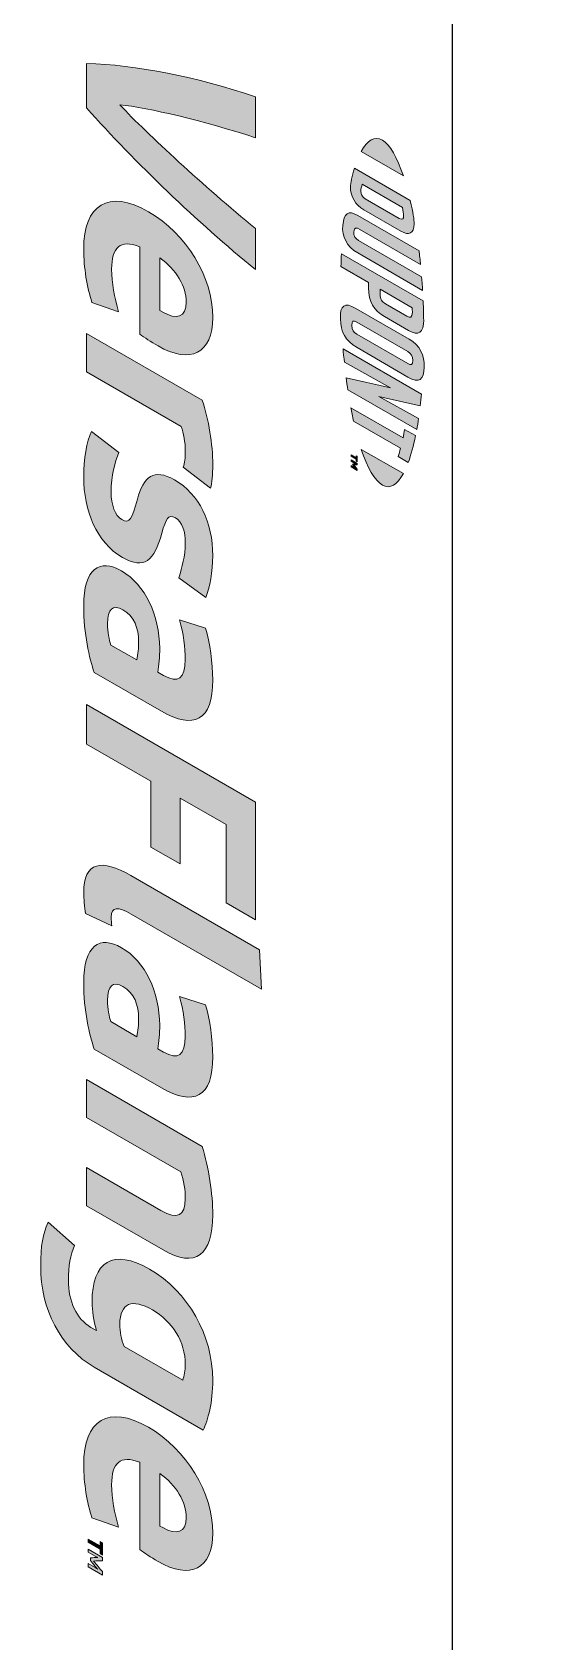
# Model space of a CAD drawing. Header units: inches. Extents: x -20.8 to 74.7, y -53.7 to 19.1.
# Drawn here: x -7.28 to -6.952, y -27.158 to -26.12 of the extents above; entities that cross this region are included whole.
import ezdxf

# ---------------------------------------------------------------- set-up
doc = ezdxf.new("R2010")
doc.units = ezdxf.units.IN
doc.header["$MEASUREMENT"] = 0
doc.layers.add('G-ANNO-TTLB', color=7, linetype='Continuous', lineweight=0)
doc.layers.add('TYVEK', color=7, linetype='Continuous', lineweight=0)

# ---------------------------------------------------------------- blocks, each defined once
blk = doc.blocks.new('Block_478')
at = {"layer": 'TYVEK', "true_color": 0x18467f, "transparency": 33554687}
h = blk.add_hatch(color=156, dxfattribs=at)
h.dxf.hatch_style = 2
edge = h.paths.add_edge_path()
edge.add_spline(control_points=[(-7.0539, -26.1899), (-7.0589, -26.187), (-7.0635, -26.1898), (-7.0675, -26.1972), (-7.0675, -26.1972), (-7.0404, -26.2128), (-7.0404, -26.2128), (-7.0444, -26.2009), (-7.049, -26.1927), (-7.0539, -26.1899)], knot_values=[0, 0, 0, 0, 1, 1, 1, 2, 2, 2, 3, 3, 3, 3], degree=3, periodic=0)
edge.add_line((-7.0539, -26.1899), (-7.0539, -26.1899))
h = blk.add_hatch(color=156, dxfattribs=at)
h.dxf.hatch_style = 2
edge = h.paths.add_edge_path()
edge.add_spline(control_points=[(-7.065, -26.2276), (-7.0671, -26.2264), (-7.0678, -26.2246), (-7.0678, -26.2228), (-7.0678, -26.2215), (-7.0673, -26.2197), (-7.0669, -26.2183), (-7.0669, -26.2183), (-7.041, -26.2332), (-7.041, -26.2332), (-7.0406, -26.2351), (-7.0402, -26.2374), (-7.0402, -26.2388), (-7.0402, -26.2405), (-7.0409, -26.2415), (-7.043, -26.2403), (-7.043, -26.2403), (-7.065, -26.2276), (-7.065, -26.2276)], knot_values=[0, 0, 0, 0, 1, 1, 1, 2, 2, 2, 3, 3, 3, 4, 4, 4, 5, 5, 5, 6, 6, 6, 6], degree=3, periodic=0)
edge = h.paths.add_edge_path()
edge.add_spline(control_points=[(-7.0334, -26.2438), (-7.0334, -26.2411), (-7.0341, -26.2368), (-7.036, -26.2287), (-7.036, -26.2287), (-7.0719, -26.2079), (-7.0719, -26.2079), (-7.0736, -26.2132), (-7.0745, -26.2174), (-7.0745, -26.2201), (-7.0745, -26.2263), (-7.0712, -26.2317), (-7.0659, -26.2347), (-7.0659, -26.2347), (-7.0421, -26.2485), (-7.0421, -26.2485), (-7.0367, -26.2516), (-7.0334, -26.25), (-7.0334, -26.2438)], knot_values=[0, 0, 0, 0, 1, 1, 1, 2, 2, 2, 3, 3, 3, 4, 4, 4, 5, 5, 5, 6, 6, 6, 6], degree=3, periodic=0)
edge.add_line((-7.0334, -26.2438), (-7.0334, -26.2438))
h = blk.add_hatch(color=156, dxfattribs=at)
h.dxf.hatch_style = 2
edge = h.paths.add_edge_path()
edge.add_spline(control_points=[(-7.0692, -26.2545), (-7.0713, -26.2533), (-7.0726, -26.2517), (-7.0723, -26.2489), (-7.072, -26.2461), (-7.0709, -26.246), (-7.0684, -26.2474), (-7.0684, -26.2474), (-7.0293, -26.27), (-7.0293, -26.27), (-7.0295, -26.2679), (-7.03, -26.2633), (-7.0303, -26.2613), (-7.0303, -26.2613), (-7.0698, -26.2385), (-7.0698, -26.2385), (-7.0761, -26.2348), (-7.0786, -26.2369), (-7.0794, -26.2448), (-7.0802, -26.2519), (-7.0768, -26.2585), (-7.0698, -26.2626), (-7.0698, -26.2626), (-7.028, -26.2867), (-7.028, -26.2867), (-7.0281, -26.2851), (-7.0285, -26.2796), (-7.0287, -26.2779), (-7.0287, -26.2779), (-7.0692, -26.2545), (-7.0692, -26.2545)], knot_values=[0, 0, 0, 0, 1, 1, 1, 2, 2, 2, 3, 3, 3, 4, 4, 4, 5, 5, 5, 6, 6, 6, 7, 7, 7, 8, 8, 8, 9, 9, 9, 10, 10, 10, 10], degree=3, periodic=0)
h = blk.add_hatch(color=156, dxfattribs=at)
h.dxf.hatch_style = 2
edge = h.paths.add_edge_path()
edge.add_spline(control_points=[(-7.052, -26.2953), (-7.0543, -26.294), (-7.0554, -26.2924), (-7.0554, -26.2889), (-7.0554, -26.2889), (-7.0554, -26.286), (-7.0554, -26.286), (-7.0554, -26.286), (-7.0347, -26.298), (-7.0347, -26.298), (-7.0346, -26.2993), (-7.0346, -26.3), (-7.0346, -26.3008), (-7.0346, -26.3046), (-7.0358, -26.3046), (-7.0381, -26.3033), (-7.0381, -26.3033), (-7.052, -26.2953), (-7.052, -26.2953)], knot_values=[0, 0, 0, 0, 1, 1, 1, 2, 2, 2, 3, 3, 3, 4, 4, 4, 5, 5, 5, 6, 6, 6, 6], degree=3, periodic=0)
edge = h.paths.add_edge_path()
edge.add_spline(control_points=[(-7.0273, -26.3056), (-7.0273, -26.3041), (-7.0274, -26.2986), (-7.0277, -26.2935), (-7.0277, -26.2935), (-7.0803, -26.2631), (-7.0803, -26.2631), (-7.0804, -26.2648), (-7.0806, -26.2691), (-7.0806, -26.2714), (-7.0806, -26.2714), (-7.0628, -26.2817), (-7.0628, -26.2817), (-7.0628, -26.2817), (-7.0628, -26.2851), (-7.0628, -26.2851), (-7.0627, -26.294), (-7.0593, -26.2997), (-7.0526, -26.3035), (-7.0526, -26.3035), (-7.0371, -26.3125), (-7.0371, -26.3125), (-7.0305, -26.3163), (-7.0273, -26.314), (-7.0273, -26.3056)], knot_values=[0, 0, 0, 0, 1, 1, 1, 2, 2, 2, 3, 3, 3, 4, 4, 4, 5, 5, 5, 6, 6, 6, 7, 7, 7, 8, 8, 8, 8], degree=3, periodic=0)
edge.add_line((-7.0273, -26.3056), (-7.0273, -26.3056))
h = blk.add_hatch(color=156, dxfattribs=at)
h.dxf.hatch_style = 2
edge = h.paths.add_edge_path()
edge.add_spline(control_points=[(-7.0704, -26.3149), (-7.0725, -26.3137), (-7.0736, -26.3123), (-7.0736, -26.3093), (-7.0737, -26.3061), (-7.0726, -26.306), (-7.0704, -26.3072), (-7.0704, -26.3072), (-7.0376, -26.3262), (-7.0376, -26.3262), (-7.0354, -26.3274), (-7.0342, -26.3289), (-7.0343, -26.332), (-7.0344, -26.3349), (-7.0355, -26.3351), (-7.0376, -26.3339), (-7.0376, -26.3339), (-7.0704, -26.3149), (-7.0704, -26.3149)], knot_values=[0, 0, 0, 0, 1, 1, 1, 2, 2, 2, 3, 3, 3, 4, 4, 4, 5, 5, 5, 6, 6, 6, 6], degree=3, periodic=0)
edge = h.paths.add_edge_path()
edge.add_spline(control_points=[(-7.027, -26.3362), (-7.0266, -26.3286), (-7.0297, -26.3221), (-7.0366, -26.3181), (-7.0366, -26.3181), (-7.071, -26.2983), (-7.071, -26.2983), (-7.0783, -26.294), (-7.0813, -26.2965), (-7.081, -26.305), (-7.0807, -26.3133), (-7.078, -26.3191), (-7.0702, -26.3236), (-7.0702, -26.3236), (-7.0374, -26.3426), (-7.0374, -26.3426), (-7.03, -26.3468), (-7.0273, -26.3445), (-7.027, -26.3362)], knot_values=[0, 0, 0, 0, 1, 1, 1, 2, 2, 2, 3, 3, 3, 4, 4, 4, 5, 5, 5, 6, 6, 6, 6], degree=3, periodic=0)
edge.add_line((-7.027, -26.3362), (-7.027, -26.3362))
h = blk.add_hatch(color=156, dxfattribs=at)
h.dxf.hatch_style = 2
edge = h.paths.add_edge_path()
edge.add_spline(control_points=[(-7.0563, -26.3552), (-7.0563, -26.3552), (-7.0295, -26.3612), (-7.0295, -26.3612), (-7.0292, -26.3588), (-7.0289, -26.3559), (-7.0287, -26.3536), (-7.0287, -26.3536), (-7.0792, -26.3245), (-7.0792, -26.3245), (-7.0791, -26.3262), (-7.0787, -26.3308), (-7.0784, -26.3331), (-7.0784, -26.3331), (-7.0487, -26.3496), (-7.0487, -26.3496), (-7.0487, -26.3496), (-7.0773, -26.3431), (-7.0773, -26.3431), (-7.077, -26.3453), (-7.0765, -26.3487), (-7.0762, -26.3509), (-7.0762, -26.3509), (-7.0318, -26.3765), (-7.0318, -26.3765), (-7.0314, -26.3746), (-7.0309, -26.3711), (-7.0306, -26.3694), (-7.0306, -26.3694), (-7.0563, -26.3552), (-7.0563, -26.3552)], knot_values=[0, 0, 0, 0, 1, 1, 1, 2, 2, 2, 3, 3, 3, 4, 4, 4, 5, 5, 5, 6, 6, 6, 7, 7, 7, 8, 8, 8, 9, 9, 9, 10, 10, 10, 10], degree=3, periodic=0)
h = blk.add_hatch(color=156, dxfattribs=at)
h.dxf.hatch_style = 2
edge = h.paths.add_edge_path()
edge.add_spline(control_points=[(-7.0396, -26.3763), (-7.0399, -26.3782), (-7.0402, -26.38), (-7.0406, -26.3818), (-7.0406, -26.3818), (-7.0742, -26.3624), (-7.0742, -26.3624), (-7.0738, -26.3645), (-7.0731, -26.3684), (-7.0725, -26.371), (-7.0725, -26.371), (-7.0422, -26.3885), (-7.0422, -26.3885), (-7.0427, -26.3904), (-7.0432, -26.3922), (-7.0437, -26.3938), (-7.0437, -26.3938), (-7.0372, -26.3976), (-7.0372, -26.3976), (-7.0354, -26.3926), (-7.0339, -26.387), (-7.0325, -26.3803), (-7.0325, -26.3803), (-7.0396, -26.3763), (-7.0396, -26.3763)], knot_values=[0, 0, 0, 0, 1, 1, 1, 2, 2, 2, 3, 3, 3, 4, 4, 4, 5, 5, 5, 6, 6, 6, 7, 7, 7, 8, 8, 8, 8], degree=3, periodic=0)
h = blk.add_hatch(color=156, dxfattribs=at)
h.dxf.hatch_style = 2
edge = h.paths.add_edge_path()
edge.add_spline(control_points=[(-7.0539, -26.4122), (-7.0589, -26.4093), (-7.0635, -26.4011), (-7.0675, -26.3892), (-7.0675, -26.3892), (-7.0404, -26.4048), (-7.0404, -26.4048), (-7.0444, -26.4122), (-7.049, -26.415), (-7.0539, -26.4122)], knot_values=[0, 0, 0, 0, 1, 1, 1, 2, 2, 2, 3, 3, 3, 3], degree=3, periodic=0)
edge.add_line((-7.0539, -26.4122), (-7.0539, -26.4122))
h = blk.add_hatch(color=156, dxfattribs=at)
h.dxf.hatch_style = 2
edge = h.paths.add_edge_path()
edge.add_spline(control_points=[(-7.0702, -26.3983), (-7.0702, -26.3983), (-7.0702, -26.3992), (-7.0702, -26.3992), (-7.0702, -26.3992), (-7.0721, -26.3995), (-7.0721, -26.3995), (-7.0721, -26.3995), (-7.0702, -26.4019), (-7.0702, -26.4019), (-7.0702, -26.4019), (-7.0702, -26.4028), (-7.0702, -26.4028), (-7.0702, -26.4028), (-7.0741, -26.4005), (-7.0741, -26.4005), (-7.0741, -26.4005), (-7.0741, -26.3997), (-7.0741, -26.3997), (-7.0741, -26.3997), (-7.0714, -26.4013), (-7.0714, -26.4013), (-7.0714, -26.4013), (-7.0732, -26.3988), (-7.0732, -26.3988), (-7.0732, -26.3988), (-7.0732, -26.3988), (-7.0732, -26.3988), (-7.0732, -26.3988), (-7.0714, -26.3985), (-7.0714, -26.3985), (-7.0714, -26.3985), (-7.0741, -26.3968), (-7.0741, -26.3968), (-7.0741, -26.3968), (-7.0741, -26.396), (-7.0741, -26.396), (-7.0741, -26.396), (-7.0702, -26.3983), (-7.0702, -26.3983)], knot_values=[0, 0, 0, 0, 1, 1, 1, 2, 2, 2, 3, 3, 3, 4, 4, 4, 5, 5, 5, 6, 6, 6, 7, 7, 7, 8, 8, 8, 9, 9, 9, 10, 10, 10, 11, 11, 11, 12, 12, 12, 13, 13, 13, 13], degree=3, periodic=0)
edge = h.paths.add_edge_path()
edge.add_spline(control_points=[(-7.0709, -26.3947), (-7.0709, -26.3947), (-7.0709, -26.3933), (-7.0709, -26.3933), (-7.0709, -26.3933), (-7.0702, -26.3937), (-7.0702, -26.3937), (-7.0702, -26.3937), (-7.0702, -26.3973), (-7.0702, -26.3973), (-7.0702, -26.3973), (-7.0709, -26.3969), (-7.0709, -26.3969), (-7.0709, -26.3969), (-7.0709, -26.3955), (-7.0709, -26.3955), (-7.0709, -26.3955), (-7.0741, -26.3937), (-7.0741, -26.3937), (-7.0741, -26.3937), (-7.0741, -26.3928), (-7.0741, -26.3928), (-7.0741, -26.3928), (-7.0709, -26.3947), (-7.0709, -26.3947)], knot_values=[0, 0, 0, 0, 1, 1, 1, 2, 2, 2, 3, 3, 3, 4, 4, 4, 5, 5, 5, 6, 6, 6, 7, 7, 7, 8, 8, 8, 8], degree=3, periodic=0)
at = {"layer": 'TYVEK'}
for points, knots in [([(-7.0539, -26.1899), (-7.0589, -26.187), (-7.0635, -26.1898), (-7.0675, -26.1972), (-7.0675, -26.1972), (-7.0404, -26.2128), (-7.0404, -26.2128), (-7.0444, -26.2009), (-7.049, -26.1927), (-7.0539, -26.1899)], [0, 0, 0, 0, 1, 1, 1, 2, 2, 2, 3, 3, 3, 3]), ([(-7.0334, -26.2438), (-7.0334, -26.2411), (-7.0341, -26.2368), (-7.036, -26.2287), (-7.036, -26.2287), (-7.0719, -26.2079), (-7.0719, -26.2079), (-7.0736, -26.2132), (-7.0745, -26.2174), (-7.0745, -26.2201), (-7.0745, -26.2263), (-7.0712, -26.2317), (-7.0659, -26.2347), (-7.0659, -26.2347), (-7.0421, -26.2485), (-7.0421, -26.2485), (-7.0367, -26.2516), (-7.0334, -26.25), (-7.0334, -26.2438)], [0, 0, 0, 0, 1, 1, 1, 2, 2, 2, 3, 3, 3, 4, 4, 4, 5, 5, 5, 6, 6, 6, 6]), ([(-7.065, -26.2276), (-7.0671, -26.2264), (-7.0678, -26.2246), (-7.0678, -26.2228), (-7.0678, -26.2215), (-7.0673, -26.2197), (-7.0669, -26.2183), (-7.0669, -26.2183), (-7.041, -26.2332), (-7.041, -26.2332), (-7.0406, -26.2351), (-7.0402, -26.2374), (-7.0402, -26.2388), (-7.0402, -26.2405), (-7.0409, -26.2415), (-7.043, -26.2403), (-7.043, -26.2403), (-7.065, -26.2276), (-7.065, -26.2276)], [0, 0, 0, 0, 1, 1, 1, 2, 2, 2, 3, 3, 3, 4, 4, 4, 5, 5, 5, 6, 6, 6, 6]), ([(-7.0692, -26.2545), (-7.0713, -26.2533), (-7.0726, -26.2517), (-7.0723, -26.2489), (-7.072, -26.2461), (-7.0709, -26.246), (-7.0684, -26.2474), (-7.0684, -26.2474), (-7.0293, -26.27), (-7.0293, -26.27), (-7.0295, -26.2679), (-7.03, -26.2633), (-7.0303, -26.2613), (-7.0303, -26.2613), (-7.0698, -26.2385), (-7.0698, -26.2385), (-7.0761, -26.2348), (-7.0786, -26.2369), (-7.0794, -26.2448), (-7.0802, -26.2519), (-7.0768, -26.2585), (-7.0698, -26.2626), (-7.0698, -26.2626), (-7.028, -26.2867), (-7.028, -26.2867), (-7.0281, -26.2851), (-7.0285, -26.2796), (-7.0287, -26.2779), (-7.0287, -26.2779), (-7.0692, -26.2545), (-7.0692, -26.2545)], [0, 0, 0, 0, 1, 1, 1, 2, 2, 2, 3, 3, 3, 4, 4, 4, 5, 5, 5, 6, 6, 6, 7, 7, 7, 8, 8, 8, 9, 9, 9, 10, 10, 10, 10]), ([(-7.0273, -26.3056), (-7.0273, -26.3041), (-7.0274, -26.2986), (-7.0277, -26.2935), (-7.0277, -26.2935), (-7.0803, -26.2631), (-7.0803, -26.2631), (-7.0804, -26.2648), (-7.0806, -26.2691), (-7.0806, -26.2714), (-7.0806, -26.2714), (-7.0628, -26.2817), (-7.0628, -26.2817), (-7.0628, -26.2817), (-7.0628, -26.2851), (-7.0628, -26.2851), (-7.0627, -26.294), (-7.0593, -26.2997), (-7.0526, -26.3035), (-7.0526, -26.3035), (-7.0371, -26.3125), (-7.0371, -26.3125), (-7.0305, -26.3163), (-7.0273, -26.314), (-7.0273, -26.3056)], [0, 0, 0, 0, 1, 1, 1, 2, 2, 2, 3, 3, 3, 4, 4, 4, 5, 5, 5, 6, 6, 6, 7, 7, 7, 8, 8, 8, 8]), ([(-7.052, -26.2953), (-7.0543, -26.294), (-7.0554, -26.2924), (-7.0554, -26.2889), (-7.0554, -26.2889), (-7.0554, -26.286), (-7.0554, -26.286), (-7.0554, -26.286), (-7.0347, -26.298), (-7.0347, -26.298), (-7.0346, -26.2993), (-7.0346, -26.3), (-7.0346, -26.3008), (-7.0346, -26.3046), (-7.0358, -26.3046), (-7.0381, -26.3033), (-7.0381, -26.3033), (-7.052, -26.2953), (-7.052, -26.2953)], [0, 0, 0, 0, 1, 1, 1, 2, 2, 2, 3, 3, 3, 4, 4, 4, 5, 5, 5, 6, 6, 6, 6]), ([(-7.027, -26.3362), (-7.0266, -26.3286), (-7.0297, -26.3221), (-7.0366, -26.3181), (-7.0366, -26.3181), (-7.071, -26.2983), (-7.071, -26.2983), (-7.0783, -26.294), (-7.0813, -26.2965), (-7.081, -26.305), (-7.0807, -26.3133), (-7.078, -26.3191), (-7.0702, -26.3236), (-7.0702, -26.3236), (-7.0374, -26.3426), (-7.0374, -26.3426), (-7.03, -26.3468), (-7.0273, -26.3445), (-7.027, -26.3362)], [0, 0, 0, 0, 1, 1, 1, 2, 2, 2, 3, 3, 3, 4, 4, 4, 5, 5, 5, 6, 6, 6, 6]), ([(-7.0704, -26.3149), (-7.0725, -26.3137), (-7.0736, -26.3123), (-7.0736, -26.3093), (-7.0737, -26.3061), (-7.0726, -26.306), (-7.0704, -26.3072), (-7.0704, -26.3072), (-7.0376, -26.3262), (-7.0376, -26.3262), (-7.0354, -26.3274), (-7.0342, -26.3289), (-7.0343, -26.332), (-7.0344, -26.3349), (-7.0355, -26.3351), (-7.0376, -26.3339), (-7.0376, -26.3339), (-7.0704, -26.3149), (-7.0704, -26.3149)], [0, 0, 0, 0, 1, 1, 1, 2, 2, 2, 3, 3, 3, 4, 4, 4, 5, 5, 5, 6, 6, 6, 6]), ([(-7.0563, -26.3552), (-7.0563, -26.3552), (-7.0295, -26.3612), (-7.0295, -26.3612), (-7.0292, -26.3588), (-7.0289, -26.3559), (-7.0287, -26.3536), (-7.0287, -26.3536), (-7.0792, -26.3245), (-7.0792, -26.3245), (-7.0791, -26.3262), (-7.0787, -26.3308), (-7.0784, -26.3331), (-7.0784, -26.3331), (-7.0487, -26.3496), (-7.0487, -26.3496), (-7.0487, -26.3496), (-7.0773, -26.3431), (-7.0773, -26.3431), (-7.077, -26.3453), (-7.0765, -26.3487), (-7.0762, -26.3509), (-7.0762, -26.3509), (-7.0318, -26.3765), (-7.0318, -26.3765), (-7.0314, -26.3746), (-7.0309, -26.3711), (-7.0306, -26.3694), (-7.0306, -26.3694), (-7.0563, -26.3552), (-7.0563, -26.3552)], [0, 0, 0, 0, 1, 1, 1, 2, 2, 2, 3, 3, 3, 4, 4, 4, 5, 5, 5, 6, 6, 6, 7, 7, 7, 8, 8, 8, 9, 9, 9, 10, 10, 10, 10]), ([(-7.0396, -26.3763), (-7.0399, -26.3782), (-7.0402, -26.38), (-7.0406, -26.3818), (-7.0406, -26.3818), (-7.0742, -26.3624), (-7.0742, -26.3624), (-7.0738, -26.3645), (-7.0731, -26.3684), (-7.0725, -26.371), (-7.0725, -26.371), (-7.0422, -26.3885), (-7.0422, -26.3885), (-7.0427, -26.3904), (-7.0432, -26.3922), (-7.0437, -26.3938), (-7.0437, -26.3938), (-7.0372, -26.3976), (-7.0372, -26.3976), (-7.0354, -26.3926), (-7.0339, -26.387), (-7.0325, -26.3803), (-7.0325, -26.3803), (-7.0396, -26.3763), (-7.0396, -26.3763)], [0, 0, 0, 0, 1, 1, 1, 2, 2, 2, 3, 3, 3, 4, 4, 4, 5, 5, 5, 6, 6, 6, 7, 7, 7, 8, 8, 8, 8]), ([(-7.0539, -26.4122), (-7.0589, -26.4093), (-7.0635, -26.4011), (-7.0675, -26.3892), (-7.0675, -26.3892), (-7.0404, -26.4048), (-7.0404, -26.4048), (-7.0444, -26.4122), (-7.049, -26.415), (-7.0539, -26.4122)], [0, 0, 0, 0, 1, 1, 1, 2, 2, 2, 3, 3, 3, 3]), ([(-7.0709, -26.3947), (-7.0709, -26.3947), (-7.0709, -26.3933), (-7.0709, -26.3933), (-7.0709, -26.3933), (-7.0702, -26.3937), (-7.0702, -26.3937), (-7.0702, -26.3937), (-7.0702, -26.3973), (-7.0702, -26.3973), (-7.0702, -26.3973), (-7.0709, -26.3969), (-7.0709, -26.3969), (-7.0709, -26.3969), (-7.0709, -26.3955), (-7.0709, -26.3955), (-7.0709, -26.3955), (-7.0741, -26.3937), (-7.0741, -26.3937), (-7.0741, -26.3937), (-7.0741, -26.3928), (-7.0741, -26.3928), (-7.0741, -26.3928), (-7.0709, -26.3947), (-7.0709, -26.3947)], [0, 0, 0, 0, 1, 1, 1, 2, 2, 2, 3, 3, 3, 4, 4, 4, 5, 5, 5, 6, 6, 6, 7, 7, 7, 8, 8, 8, 8]), ([(-7.0702, -26.3983), (-7.0702, -26.3983), (-7.0702, -26.3992), (-7.0702, -26.3992), (-7.0702, -26.3992), (-7.0721, -26.3995), (-7.0721, -26.3995), (-7.0721, -26.3995), (-7.0702, -26.4019), (-7.0702, -26.4019), (-7.0702, -26.4019), (-7.0702, -26.4028), (-7.0702, -26.4028), (-7.0702, -26.4028), (-7.0741, -26.4005), (-7.0741, -26.4005), (-7.0741, -26.4005), (-7.0741, -26.3997), (-7.0741, -26.3997), (-7.0741, -26.3997), (-7.0714, -26.4013), (-7.0714, -26.4013), (-7.0714, -26.4013), (-7.0732, -26.3988), (-7.0732, -26.3988), (-7.0732, -26.3988), (-7.0732, -26.3988), (-7.0732, -26.3988), (-7.0732, -26.3988), (-7.0714, -26.3985), (-7.0714, -26.3985), (-7.0714, -26.3985), (-7.0741, -26.3968), (-7.0741, -26.3968), (-7.0741, -26.3968), (-7.0741, -26.396), (-7.0741, -26.396), (-7.0741, -26.396), (-7.0702, -26.3983), (-7.0702, -26.3983)], [0, 0, 0, 0, 1, 1, 1, 2, 2, 2, 3, 3, 3, 4, 4, 4, 5, 5, 5, 6, 6, 6, 7, 7, 7, 8, 8, 8, 9, 9, 9, 10, 10, 10, 11, 11, 11, 12, 12, 12, 13, 13, 13, 13])]:
    blk.add_open_spline(points, degree=3, knots=knots, dxfattribs=at)
blk = doc.blocks.new('Block_480')
at = {"layer": 'TYVEK', "true_color": 0x18467f, "transparency": 33554687}
h = blk.add_hatch(color=156, dxfattribs=at)
h.dxf.hatch_style = 2
h.paths.add_polyline_path([(-7.2358, -27.0962), (-7.2358, -27.0934), (-7.2342, -27.0943), (-7.2342, -27.1022), (-7.2358, -27.1013), (-7.2358, -27.0984), (-7.2435, -27.0939), (-7.2435, -27.0918)])
h = blk.add_hatch(color=156, dxfattribs=at)
h.dxf.hatch_style = 2
edge = h.paths.add_edge_path()
edge.add_spline(control_points=[(-7.2342, -27.115), (-7.2342, -27.115), (-7.2435, -27.1096), (-7.2435, -27.1096), (-7.2435, -27.1096), (-7.2435, -27.1076), (-7.2435, -27.1076), (-7.2435, -27.1076), (-7.2391, -27.1102), (-7.2391, -27.1102), (-7.2385, -27.1105), (-7.2379, -27.1109), (-7.2373, -27.1113), (-7.2388, -27.1097), (-7.2403, -27.1078), (-7.2419, -27.1057), (-7.2419, -27.1057), (-7.2419, -27.104), (-7.2419, -27.104), (-7.2403, -27.1038), (-7.2388, -27.1037), (-7.2373, -27.1037), (-7.2378, -27.1035), (-7.2384, -27.1032), (-7.2391, -27.1029), (-7.2391, -27.1029), (-7.2435, -27.1003), (-7.2435, -27.1003), (-7.2435, -27.1003), (-7.2435, -27.0983), (-7.2435, -27.0983), (-7.2435, -27.0983), (-7.2342, -27.1037), (-7.2342, -27.1037), (-7.2342, -27.1037), (-7.2342, -27.1059), (-7.2342, -27.1059), (-7.2362, -27.1057), (-7.238, -27.1057), (-7.24, -27.106), (-7.238, -27.1086), (-7.2362, -27.1106), (-7.2342, -27.1128), (-7.2342, -27.1128), (-7.2342, -27.115), (-7.2342, -27.115)], knot_values=[0, 0, 0, 0, 1, 1, 1, 2, 2, 2, 3, 3, 3, 4, 4, 4, 5, 5, 5, 6, 6, 6, 7, 7, 7, 8, 8, 8, 9, 9, 9, 10, 10, 10, 11, 11, 11, 12, 12, 12, 13, 13, 13, 14, 14, 14, 15, 15, 15, 15], degree=3, periodic=0)
at = {"layer": 'TYVEK'}
blk.add_lwpolyline([(-7.2358, -27.0962), (-7.2358, -27.0934), (-7.2342, -27.0943), (-7.2342, -27.1022), (-7.2358, -27.1013), (-7.2358, -27.0984), (-7.2435, -27.0939), (-7.2435, -27.0918)], close=True, dxfattribs=at)
blk.add_open_spline([(-7.2342, -27.115), (-7.2342, -27.115), (-7.2435, -27.1096), (-7.2435, -27.1096), (-7.2435, -27.1096), (-7.2435, -27.1076), (-7.2435, -27.1076), (-7.2435, -27.1076), (-7.2391, -27.1102), (-7.2391, -27.1102), (-7.2385, -27.1105), (-7.2379, -27.1109), (-7.2373, -27.1113), (-7.2388, -27.1097), (-7.2403, -27.1078), (-7.2419, -27.1057), (-7.2419, -27.1057), (-7.2419, -27.104), (-7.2419, -27.104), (-7.2403, -27.1038), (-7.2388, -27.1037), (-7.2373, -27.1037), (-7.2378, -27.1035), (-7.2384, -27.1032), (-7.2391, -27.1029), (-7.2391, -27.1029), (-7.2435, -27.1003), (-7.2435, -27.1003), (-7.2435, -27.1003), (-7.2435, -27.0983), (-7.2435, -27.0983), (-7.2435, -27.0983), (-7.2342, -27.1037), (-7.2342, -27.1037), (-7.2342, -27.1037), (-7.2342, -27.1059), (-7.2342, -27.1059), (-7.2362, -27.1057), (-7.238, -27.1057), (-7.24, -27.106), (-7.238, -27.1086), (-7.2362, -27.1106), (-7.2342, -27.1128), (-7.2342, -27.1128), (-7.2342, -27.115), (-7.2342, -27.115)], degree=3, knots=[0, 0, 0, 0, 1, 1, 1, 2, 2, 2, 3, 3, 3, 4, 4, 4, 5, 5, 5, 6, 6, 6, 7, 7, 7, 8, 8, 8, 9, 9, 9, 10, 10, 10, 11, 11, 11, 12, 12, 12, 13, 13, 13, 14, 14, 14, 15, 15, 15, 15], dxfattribs=at)
blk = doc.blocks.new('Block_481')
at = {"layer": 'TYVEK', "true_color": 0x18467f, "transparency": 33554687}
h = blk.add_hatch(color=156, dxfattribs=at)
h.dxf.hatch_style = 2
edge = h.paths.add_edge_path()
edge.add_spline(control_points=[(-7.2445, -26.1404), (-7.2134, -26.1412), (-7.1728, -26.1493), (-7.1357, -26.1619), (-7.1357, -26.1619), (-7.1357, -26.1883), (-7.1357, -26.1883), (-7.1691, -26.1774), (-7.2047, -26.1689), (-7.2232, -26.167), (-7.2047, -26.1866), (-7.1691, -26.2193), (-7.1357, -26.2469), (-7.1357, -26.2469), (-7.1357, -26.2733), (-7.1357, -26.2733), (-7.1728, -26.243), (-7.2134, -26.2042), (-7.2445, -26.1691), (-7.2445, -26.1691), (-7.2445, -26.1404), (-7.2445, -26.1404)], knot_values=[0, 0, 0, 0, 1, 1, 1, 2, 2, 2, 3, 3, 3, 4, 4, 4, 5, 5, 5, 6, 6, 6, 7, 7, 7, 7], degree=3, periodic=0)
h = blk.add_hatch(color=156, dxfattribs=at)
h.dxf.hatch_style = 2
edge = h.paths.add_edge_path()
edge.add_spline(control_points=[(-7.1973, -26.2658), (-7.1973, -26.2658), (-7.1973, -26.2997), (-7.1973, -26.2997), (-7.1973, -26.2997), (-7.1954, -26.3007), (-7.1954, -26.3007), (-7.1867, -26.3058), (-7.1803, -26.3041), (-7.1803, -26.2943), (-7.1803, -26.2839), (-7.1867, -26.2735), (-7.1973, -26.2658)], knot_values=[0, 0, 0, 0, 1, 1, 1, 2, 2, 2, 3, 3, 3, 4, 4, 4, 4], degree=3, periodic=0)
edge = h.paths.add_edge_path()
edge.add_spline(control_points=[(-7.2411, -26.2945), (-7.2442, -26.2848), (-7.2464, -26.272), (-7.2464, -26.2602), (-7.2464, -26.2315), (-7.2305, -26.2211), (-7.2047, -26.236), (-7.18, -26.2502), (-7.1632, -26.278), (-7.1632, -26.3042), (-7.1632, -26.3275), (-7.1777, -26.3345), (-7.1985, -26.3225), (-7.2032, -26.3198), (-7.2072, -26.3171), (-7.2103, -26.3149), (-7.2103, -26.3149), (-7.2103, -26.2586), (-7.2103, -26.2586), (-7.2228, -26.2537), (-7.2284, -26.2589), (-7.2284, -26.2731), (-7.2284, -26.2819), (-7.2267, -26.2912), (-7.2239, -26.3005), (-7.2239, -26.3005), (-7.2411, -26.2945), (-7.2411, -26.2945)], knot_values=[0, 0, 0, 0, 1, 1, 1, 2, 2, 2, 3, 3, 3, 4, 4, 4, 5, 5, 5, 6, 6, 6, 7, 7, 7, 8, 8, 8, 9, 9, 9, 9], degree=3, periodic=0)
h = blk.add_hatch(color=156, dxfattribs=at)
h.dxf.hatch_style = 2
edge = h.paths.add_edge_path()
edge.add_spline(control_points=[(-7.1632, -26.399), (-7.1632, -26.4054), (-7.1638, -26.4111), (-7.1646, -26.4143), (-7.1646, -26.4143), (-7.1822, -26.4006), (-7.1822, -26.4006), (-7.1812, -26.3981), (-7.1809, -26.3945), (-7.1809, -26.3908), (-7.1809, -26.3842), (-7.182, -26.3791), (-7.1836, -26.3744), (-7.1836, -26.3744), (-7.2445, -26.3392), (-7.2445, -26.3392), (-7.2445, -26.3392), (-7.2445, -26.3146), (-7.2445, -26.3146), (-7.2445, -26.3146), (-7.17, -26.3576), (-7.17, -26.3576), (-7.1658, -26.3697), (-7.1632, -26.3862), (-7.1632, -26.399)], knot_values=[0, 0, 0, 0, 1, 1, 1, 2, 2, 2, 3, 3, 3, 4, 4, 4, 5, 5, 5, 6, 6, 6, 7, 7, 7, 8, 8, 8, 8], degree=3, periodic=0)
h = blk.add_hatch(color=156, dxfattribs=at)
h.dxf.hatch_style = 2
edge = h.paths.add_edge_path()
edge.add_spline(control_points=[(-7.1851, -26.472), (-7.183, -26.465), (-7.1809, -26.4582), (-7.1809, -26.4496), (-7.1809, -26.4421), (-7.1828, -26.436), (-7.1873, -26.4334), (-7.192, -26.4307), (-7.1934, -26.434), (-7.196, -26.4432), (-7.201, -26.461), (-7.2071, -26.4671), (-7.2214, -26.4589), (-7.2382, -26.4492), (-7.2464, -26.4287), (-7.2464, -26.407), (-7.2464, -26.3956), (-7.2444, -26.3841), (-7.2413, -26.3777), (-7.2413, -26.3777), (-7.2237, -26.3912), (-7.2237, -26.3912), (-7.2263, -26.3975), (-7.2287, -26.4062), (-7.2287, -26.4167), (-7.2287, -26.4249), (-7.2262, -26.432), (-7.2218, -26.4345), (-7.2167, -26.4375), (-7.2153, -26.4339), (-7.2117, -26.4213), (-7.208, -26.407), (-7.2013, -26.4011), (-7.1878, -26.4089), (-7.1719, -26.4181), (-7.1632, -26.4361), (-7.1632, -26.4579), (-7.1632, -26.468), (-7.1651, -26.4785), (-7.1677, -26.4847), (-7.1677, -26.4847), (-7.1851, -26.472), (-7.1851, -26.472)], knot_values=[0, 0, 0, 0, 1, 1, 1, 2, 2, 2, 3, 3, 3, 4, 4, 4, 5, 5, 5, 6, 6, 6, 7, 7, 7, 8, 8, 8, 9, 9, 9, 10, 10, 10, 11, 11, 11, 12, 12, 12, 13, 13, 13, 14, 14, 14, 14], degree=3, periodic=0)
h = blk.add_hatch(color=156, dxfattribs=at)
h.dxf.hatch_style = 2
edge = h.paths.add_edge_path()
edge.add_spline(control_points=[(-7.2288, -26.5154), (-7.2288, -26.5154), (-7.2122, -26.525), (-7.2122, -26.525), (-7.2114, -26.5213), (-7.211, -26.5173), (-7.211, -26.513), (-7.211, -26.5048), (-7.2138, -26.4968), (-7.2211, -26.4926), (-7.2276, -26.4888), (-7.231, -26.4922), (-7.231, -26.5016), (-7.231, -26.507), (-7.2301, -26.512), (-7.2288, -26.5154)], knot_values=[0, 0, 0, 0, 1, 1, 1, 2, 2, 2, 3, 3, 3, 4, 4, 4, 5, 5, 5, 5], degree=3, periodic=0)
edge = h.paths.add_edge_path()
edge.add_spline(control_points=[(-7.2464, -26.4902), (-7.2464, -26.4658), (-7.236, -26.4595), (-7.222, -26.4676), (-7.2066, -26.4765), (-7.1976, -26.4962), (-7.1974, -26.5176), (-7.1974, -26.5226), (-7.198, -26.5287), (-7.1987, -26.5328), (-7.1987, -26.5328), (-7.1949, -26.535), (-7.1949, -26.535), (-7.1854, -26.5404), (-7.1809, -26.5368), (-7.1809, -26.5248), (-7.1809, -26.517), (-7.182, -26.508), (-7.1847, -26.4992), (-7.1847, -26.4992), (-7.1679, -26.5044), (-7.1679, -26.5044), (-7.1651, -26.5137), (-7.1632, -26.5271), (-7.1632, -26.5379), (-7.1632, -26.5641), (-7.1753, -26.5702), (-7.1963, -26.558), (-7.1963, -26.558), (-7.2396, -26.5331), (-7.2396, -26.5331), (-7.2428, -26.5239), (-7.2464, -26.5081), (-7.2464, -26.4902)], knot_values=[0, 0, 0, 0, 1, 1, 1, 2, 2, 2, 3, 3, 3, 4, 4, 4, 5, 5, 5, 6, 6, 6, 7, 7, 7, 8, 8, 8, 9, 9, 9, 10, 10, 10, 11, 11, 11, 11], degree=3, periodic=0)
h = blk.add_hatch(color=156, dxfattribs=at)
h.dxf.hatch_style = 2
edge = h.paths.add_edge_path()
edge.add_spline(control_points=[(-7.2445, -26.5537), (-7.2445, -26.5537), (-7.1357, -26.6166), (-7.1357, -26.6166), (-7.1357, -26.6166), (-7.1357, -26.6926), (-7.1357, -26.6926), (-7.1357, -26.6926), (-7.1546, -26.6816), (-7.1546, -26.6816), (-7.1546, -26.6816), (-7.1546, -26.6311), (-7.1546, -26.6311), (-7.1546, -26.6311), (-7.1842, -26.6141), (-7.1842, -26.6141), (-7.1842, -26.6141), (-7.1842, -26.6565), (-7.1842, -26.6565), (-7.1842, -26.6565), (-7.2032, -26.6456), (-7.2032, -26.6456), (-7.2032, -26.6456), (-7.2032, -26.6031), (-7.2032, -26.6031), (-7.2032, -26.6031), (-7.2445, -26.5792), (-7.2445, -26.5792), (-7.2445, -26.5792), (-7.2445, -26.5537), (-7.2445, -26.5537)], knot_values=[0, 0, 0, 0, 1, 1, 1, 2, 2, 2, 3, 3, 3, 4, 4, 4, 5, 5, 5, 6, 6, 6, 7, 7, 7, 8, 8, 8, 9, 9, 9, 10, 10, 10, 10], degree=3, periodic=0)
h = blk.add_hatch(color=156, dxfattribs=at)
h.dxf.hatch_style = 2
edge = h.paths.add_edge_path()
edge.add_spline(control_points=[(-7.2158, -26.6888), (-7.2242, -26.6839), (-7.2287, -26.6838), (-7.2287, -26.6909), (-7.2287, -26.6927), (-7.2285, -26.6946), (-7.2282, -26.6964), (-7.2282, -26.6964), (-7.2452, -26.6884), (-7.2452, -26.6884), (-7.2458, -26.6846), (-7.2464, -26.6787), (-7.2464, -26.6752), (-7.2464, -26.6547), (-7.2347, -26.6532), (-7.2161, -26.664), (-7.2161, -26.664), (-7.133, -26.7119), (-7.133, -26.7119), (-7.133, -26.7119), (-7.1318, -26.7373), (-7.1318, -26.7373), (-7.1318, -26.7373), (-7.2158, -26.6888), (-7.2158, -26.6888)], knot_values=[0, 0, 0, 0, 1, 1, 1, 2, 2, 2, 3, 3, 3, 4, 4, 4, 5, 5, 5, 6, 6, 6, 7, 7, 7, 8, 8, 8, 8], degree=3, periodic=0)
h = blk.add_hatch(color=156, dxfattribs=at)
h.dxf.hatch_style = 2
edge = h.paths.add_edge_path()
edge.add_spline(control_points=[(-7.2288, -26.7582), (-7.2288, -26.7582), (-7.2122, -26.7679), (-7.2122, -26.7679), (-7.2114, -26.7642), (-7.211, -26.7602), (-7.211, -26.7559), (-7.211, -26.7477), (-7.2138, -26.7397), (-7.2211, -26.7355), (-7.2276, -26.7317), (-7.231, -26.7351), (-7.231, -26.7445), (-7.231, -26.7499), (-7.2301, -26.7549), (-7.2288, -26.7582)], knot_values=[0, 0, 0, 0, 1, 1, 1, 2, 2, 2, 3, 3, 3, 4, 4, 4, 5, 5, 5, 5], degree=3, periodic=0)
edge = h.paths.add_edge_path()
edge.add_spline(control_points=[(-7.2464, -26.7331), (-7.2464, -26.7087), (-7.236, -26.7024), (-7.222, -26.7105), (-7.2066, -26.7194), (-7.1976, -26.739), (-7.1974, -26.7605), (-7.1974, -26.7655), (-7.198, -26.7716), (-7.1987, -26.7757), (-7.1987, -26.7757), (-7.1949, -26.7778), (-7.1949, -26.7778), (-7.1854, -26.7833), (-7.1809, -26.7797), (-7.1809, -26.7677), (-7.1809, -26.7599), (-7.182, -26.7509), (-7.1847, -26.742), (-7.1847, -26.742), (-7.1679, -26.7473), (-7.1679, -26.7473), (-7.1651, -26.7566), (-7.1632, -26.7699), (-7.1632, -26.7808), (-7.1632, -26.807), (-7.1753, -26.813), (-7.1963, -26.8009), (-7.1963, -26.8009), (-7.2396, -26.7759), (-7.2396, -26.7759), (-7.2428, -26.7667), (-7.2464, -26.751), (-7.2464, -26.7331)], knot_values=[0, 0, 0, 0, 1, 1, 1, 2, 2, 2, 3, 3, 3, 4, 4, 4, 5, 5, 5, 6, 6, 6, 7, 7, 7, 8, 8, 8, 9, 9, 9, 10, 10, 10, 11, 11, 11, 11], degree=3, periodic=0)
h = blk.add_hatch(color=156, dxfattribs=at)
h.dxf.hatch_style = 2
edge = h.paths.add_edge_path()
edge.add_spline(control_points=[(-7.2445, -26.7955), (-7.2445, -26.7955), (-7.17, -26.8386), (-7.17, -26.8386), (-7.1658, -26.8522), (-7.1632, -26.8691), (-7.1632, -26.8828), (-7.1632, -26.9088), (-7.1744, -26.9174), (-7.1951, -26.9054), (-7.1951, -26.9054), (-7.2445, -26.8769), (-7.2445, -26.8769), (-7.2445, -26.8769), (-7.2445, -26.8522), (-7.2445, -26.8522), (-7.2445, -26.8522), (-7.1966, -26.8799), (-7.1966, -26.8799), (-7.1859, -26.8861), (-7.1809, -26.8833), (-7.1809, -26.8724), (-7.1809, -26.8667), (-7.1819, -26.8608), (-7.1837, -26.8551), (-7.1837, -26.8551), (-7.2445, -26.82), (-7.2445, -26.82), (-7.2445, -26.82), (-7.2445, -26.7955), (-7.2445, -26.7955)], knot_values=[0, 0, 0, 0, 1, 1, 1, 2, 2, 2, 3, 3, 3, 4, 4, 4, 5, 5, 5, 6, 6, 6, 7, 7, 7, 8, 8, 8, 9, 9, 9, 10, 10, 10, 10], degree=3, periodic=0)
h = blk.add_hatch(color=156, dxfattribs=at)
h.dxf.hatch_style = 2
edge = h.paths.add_edge_path()
edge.add_spline(control_points=[(-7.2231, -26.9533), (-7.2231, -26.9583), (-7.222, -26.963), (-7.2204, -26.9676), (-7.2204, -26.9676), (-7.1826, -26.9894), (-7.1826, -26.9894), (-7.1817, -26.9866), (-7.1809, -26.9831), (-7.1809, -26.9792), (-7.1809, -26.9646), (-7.1893, -26.9514), (-7.2021, -26.944), (-7.215, -26.9365), (-7.2231, -26.9395), (-7.2231, -26.9533)], knot_values=[0, 0, 0, 0, 1, 1, 1, 2, 2, 2, 3, 3, 3, 4, 4, 4, 5, 5, 5, 5], degree=3, periodic=0)
edge = h.paths.add_edge_path()
edge.add_spline(control_points=[(-7.2741, -26.916), (-7.2741, -26.9024), (-7.2727, -26.8952), (-7.2693, -26.8875), (-7.2693, -26.8875), (-7.2523, -26.9025), (-7.2523, -26.9025), (-7.255, -26.9085), (-7.2562, -26.9159), (-7.2562, -26.9249), (-7.2562, -26.9386), (-7.2512, -26.9498), (-7.2417, -26.9553), (-7.2417, -26.9553), (-7.2382, -26.9574), (-7.2382, -26.9574), (-7.24, -26.9508), (-7.241, -26.9445), (-7.241, -26.939), (-7.241, -26.9126), (-7.2274, -26.9042), (-7.204, -26.9178), (-7.1789, -26.9322), (-7.1632, -26.9607), (-7.1632, -26.9894), (-7.1632, -27.0035), (-7.1663, -27.0153), (-7.1694, -27.0215), (-7.1694, -27.0215), (-7.2396, -26.981), (-7.2396, -26.981), (-7.2615, -26.9683), (-7.2741, -26.9438), (-7.2741, -26.916)], knot_values=[0, 0, 0, 0, 1, 1, 1, 2, 2, 2, 3, 3, 3, 4, 4, 4, 5, 5, 5, 6, 6, 6, 7, 7, 7, 8, 8, 8, 9, 9, 9, 10, 10, 10, 11, 11, 11, 11], degree=3, periodic=0)
h = blk.add_hatch(color=156, dxfattribs=at)
h.dxf.hatch_style = 2
edge = h.paths.add_edge_path()
edge.add_spline(control_points=[(-7.1973, -27.0495), (-7.1973, -27.0495), (-7.1973, -27.0834), (-7.1973, -27.0834), (-7.1973, -27.0834), (-7.1954, -27.0844), (-7.1954, -27.0844), (-7.1867, -27.0895), (-7.1803, -27.0878), (-7.1803, -27.078), (-7.1803, -27.0677), (-7.1867, -27.0572), (-7.1973, -27.0495)], knot_values=[0, 0, 0, 0, 1, 1, 1, 2, 2, 2, 3, 3, 3, 4, 4, 4, 4], degree=3, periodic=0)
edge = h.paths.add_edge_path()
edge.add_spline(control_points=[(-7.2411, -27.0782), (-7.2442, -27.0685), (-7.2464, -27.0557), (-7.2464, -27.0439), (-7.2464, -27.0152), (-7.2305, -27.0048), (-7.2047, -27.0197), (-7.18, -27.034), (-7.1632, -27.0617), (-7.1632, -27.0879), (-7.1632, -27.1112), (-7.1777, -27.1182), (-7.1985, -27.1062), (-7.2032, -27.1035), (-7.2072, -27.1008), (-7.2103, -27.0986), (-7.2103, -27.0986), (-7.2103, -27.0423), (-7.2103, -27.0423), (-7.2228, -27.0374), (-7.2284, -27.0426), (-7.2284, -27.0568), (-7.2284, -27.0656), (-7.2267, -27.0749), (-7.2239, -27.0842), (-7.2239, -27.0842), (-7.2411, -27.0782), (-7.2411, -27.0782)], knot_values=[0, 0, 0, 0, 1, 1, 1, 2, 2, 2, 3, 3, 3, 4, 4, 4, 5, 5, 5, 6, 6, 6, 7, 7, 7, 8, 8, 8, 9, 9, 9, 9], degree=3, periodic=0)
at = {"layer": 'TYVEK'}
for points, knots in [([(-7.2445, -26.1404), (-7.2134, -26.1412), (-7.1728, -26.1493), (-7.1357, -26.1619), (-7.1357, -26.1619), (-7.1357, -26.1883), (-7.1357, -26.1883), (-7.1691, -26.1774), (-7.2047, -26.1689), (-7.2232, -26.167), (-7.2047, -26.1866), (-7.1691, -26.2193), (-7.1357, -26.2469), (-7.1357, -26.2469), (-7.1357, -26.2733), (-7.1357, -26.2733), (-7.1728, -26.243), (-7.2134, -26.2042), (-7.2445, -26.1691), (-7.2445, -26.1691), (-7.2445, -26.1404), (-7.2445, -26.1404)], [0, 0, 0, 0, 1, 1, 1, 2, 2, 2, 3, 3, 3, 4, 4, 4, 5, 5, 5, 6, 6, 6, 7, 7, 7, 7]), ([(-7.2411, -26.2945), (-7.2442, -26.2848), (-7.2464, -26.272), (-7.2464, -26.2602), (-7.2464, -26.2315), (-7.2305, -26.2211), (-7.2047, -26.236), (-7.18, -26.2502), (-7.1632, -26.278), (-7.1632, -26.3042), (-7.1632, -26.3275), (-7.1777, -26.3345), (-7.1985, -26.3225), (-7.2032, -26.3198), (-7.2072, -26.3171), (-7.2103, -26.3149), (-7.2103, -26.3149), (-7.2103, -26.2586), (-7.2103, -26.2586), (-7.2228, -26.2537), (-7.2284, -26.2589), (-7.2284, -26.2731), (-7.2284, -26.2819), (-7.2267, -26.2912), (-7.2239, -26.3005), (-7.2239, -26.3005), (-7.2411, -26.2945), (-7.2411, -26.2945)], [0, 0, 0, 0, 1, 1, 1, 2, 2, 2, 3, 3, 3, 4, 4, 4, 5, 5, 5, 6, 6, 6, 7, 7, 7, 8, 8, 8, 9, 9, 9, 9]), ([(-7.1973, -26.2658), (-7.1973, -26.2658), (-7.1973, -26.2997), (-7.1973, -26.2997), (-7.1973, -26.2997), (-7.1954, -26.3007), (-7.1954, -26.3007), (-7.1867, -26.3058), (-7.1803, -26.3041), (-7.1803, -26.2943), (-7.1803, -26.2839), (-7.1867, -26.2735), (-7.1973, -26.2658)], [0, 0, 0, 0, 1, 1, 1, 2, 2, 2, 3, 3, 3, 4, 4, 4, 4]), ([(-7.1632, -26.399), (-7.1632, -26.4054), (-7.1638, -26.4111), (-7.1646, -26.4143), (-7.1646, -26.4143), (-7.1822, -26.4006), (-7.1822, -26.4006), (-7.1812, -26.3981), (-7.1809, -26.3945), (-7.1809, -26.3908), (-7.1809, -26.3842), (-7.182, -26.3791), (-7.1836, -26.3744), (-7.1836, -26.3744), (-7.2445, -26.3392), (-7.2445, -26.3392), (-7.2445, -26.3392), (-7.2445, -26.3146), (-7.2445, -26.3146), (-7.2445, -26.3146), (-7.17, -26.3576), (-7.17, -26.3576), (-7.1658, -26.3697), (-7.1632, -26.3862), (-7.1632, -26.399)], [0, 0, 0, 0, 1, 1, 1, 2, 2, 2, 3, 3, 3, 4, 4, 4, 5, 5, 5, 6, 6, 6, 7, 7, 7, 8, 8, 8, 8]), ([(-7.1851, -26.472), (-7.183, -26.465), (-7.1809, -26.4582), (-7.1809, -26.4496), (-7.1809, -26.4421), (-7.1828, -26.436), (-7.1873, -26.4334), (-7.192, -26.4307), (-7.1934, -26.434), (-7.196, -26.4432), (-7.201, -26.461), (-7.2071, -26.4671), (-7.2214, -26.4589), (-7.2382, -26.4492), (-7.2464, -26.4287), (-7.2464, -26.407), (-7.2464, -26.3956), (-7.2444, -26.3841), (-7.2413, -26.3777), (-7.2413, -26.3777), (-7.2237, -26.3912), (-7.2237, -26.3912), (-7.2263, -26.3975), (-7.2287, -26.4062), (-7.2287, -26.4167), (-7.2287, -26.4249), (-7.2262, -26.432), (-7.2218, -26.4345), (-7.2167, -26.4375), (-7.2153, -26.4339), (-7.2117, -26.4213), (-7.208, -26.407), (-7.2013, -26.4011), (-7.1878, -26.4089), (-7.1719, -26.4181), (-7.1632, -26.4361), (-7.1632, -26.4579), (-7.1632, -26.468), (-7.1651, -26.4785), (-7.1677, -26.4847), (-7.1677, -26.4847), (-7.1851, -26.472), (-7.1851, -26.472)], [0, 0, 0, 0, 1, 1, 1, 2, 2, 2, 3, 3, 3, 4, 4, 4, 5, 5, 5, 6, 6, 6, 7, 7, 7, 8, 8, 8, 9, 9, 9, 10, 10, 10, 11, 11, 11, 12, 12, 12, 13, 13, 13, 14, 14, 14, 14]), ([(-7.2464, -26.4902), (-7.2464, -26.4658), (-7.236, -26.4595), (-7.222, -26.4676), (-7.2066, -26.4765), (-7.1976, -26.4962), (-7.1974, -26.5176), (-7.1974, -26.5226), (-7.198, -26.5287), (-7.1987, -26.5328), (-7.1987, -26.5328), (-7.1949, -26.535), (-7.1949, -26.535), (-7.1854, -26.5404), (-7.1809, -26.5368), (-7.1809, -26.5248), (-7.1809, -26.517), (-7.182, -26.508), (-7.1847, -26.4992), (-7.1847, -26.4992), (-7.1679, -26.5044), (-7.1679, -26.5044), (-7.1651, -26.5137), (-7.1632, -26.5271), (-7.1632, -26.5379), (-7.1632, -26.5641), (-7.1753, -26.5702), (-7.1963, -26.558), (-7.1963, -26.558), (-7.2396, -26.5331), (-7.2396, -26.5331), (-7.2428, -26.5239), (-7.2464, -26.5081), (-7.2464, -26.4902)], [0, 0, 0, 0, 1, 1, 1, 2, 2, 2, 3, 3, 3, 4, 4, 4, 5, 5, 5, 6, 6, 6, 7, 7, 7, 8, 8, 8, 9, 9, 9, 10, 10, 10, 11, 11, 11, 11]), ([(-7.2288, -26.5154), (-7.2288, -26.5154), (-7.2122, -26.525), (-7.2122, -26.525), (-7.2114, -26.5213), (-7.211, -26.5173), (-7.211, -26.513), (-7.211, -26.5048), (-7.2138, -26.4968), (-7.2211, -26.4926), (-7.2276, -26.4888), (-7.231, -26.4922), (-7.231, -26.5016), (-7.231, -26.507), (-7.2301, -26.512), (-7.2288, -26.5154)], [0, 0, 0, 0, 1, 1, 1, 2, 2, 2, 3, 3, 3, 4, 4, 4, 5, 5, 5, 5]), ([(-7.2445, -26.5537), (-7.2445, -26.5537), (-7.1357, -26.6166), (-7.1357, -26.6166), (-7.1357, -26.6166), (-7.1357, -26.6926), (-7.1357, -26.6926), (-7.1357, -26.6926), (-7.1546, -26.6816), (-7.1546, -26.6816), (-7.1546, -26.6816), (-7.1546, -26.6311), (-7.1546, -26.6311), (-7.1546, -26.6311), (-7.1842, -26.6141), (-7.1842, -26.6141), (-7.1842, -26.6141), (-7.1842, -26.6565), (-7.1842, -26.6565), (-7.1842, -26.6565), (-7.2032, -26.6456), (-7.2032, -26.6456), (-7.2032, -26.6456), (-7.2032, -26.6031), (-7.2032, -26.6031), (-7.2032, -26.6031), (-7.2445, -26.5792), (-7.2445, -26.5792), (-7.2445, -26.5792), (-7.2445, -26.5537), (-7.2445, -26.5537)], [0, 0, 0, 0, 1, 1, 1, 2, 2, 2, 3, 3, 3, 4, 4, 4, 5, 5, 5, 6, 6, 6, 7, 7, 7, 8, 8, 8, 9, 9, 9, 10, 10, 10, 10]), ([(-7.2158, -26.6888), (-7.2242, -26.6839), (-7.2287, -26.6838), (-7.2287, -26.6909), (-7.2287, -26.6927), (-7.2285, -26.6946), (-7.2282, -26.6964), (-7.2282, -26.6964), (-7.2452, -26.6884), (-7.2452, -26.6884), (-7.2458, -26.6846), (-7.2464, -26.6787), (-7.2464, -26.6752), (-7.2464, -26.6547), (-7.2347, -26.6532), (-7.2161, -26.664), (-7.2161, -26.664), (-7.133, -26.7119), (-7.133, -26.7119), (-7.133, -26.7119), (-7.1318, -26.7373), (-7.1318, -26.7373), (-7.1318, -26.7373), (-7.2158, -26.6888), (-7.2158, -26.6888)], [0, 0, 0, 0, 1, 1, 1, 2, 2, 2, 3, 3, 3, 4, 4, 4, 5, 5, 5, 6, 6, 6, 7, 7, 7, 8, 8, 8, 8]), ([(-7.2464, -26.7331), (-7.2464, -26.7087), (-7.236, -26.7024), (-7.222, -26.7105), (-7.2066, -26.7194), (-7.1976, -26.739), (-7.1974, -26.7605), (-7.1974, -26.7655), (-7.198, -26.7716), (-7.1987, -26.7757), (-7.1987, -26.7757), (-7.1949, -26.7778), (-7.1949, -26.7778), (-7.1854, -26.7833), (-7.1809, -26.7797), (-7.1809, -26.7677), (-7.1809, -26.7599), (-7.182, -26.7509), (-7.1847, -26.742), (-7.1847, -26.742), (-7.1679, -26.7473), (-7.1679, -26.7473), (-7.1651, -26.7566), (-7.1632, -26.7699), (-7.1632, -26.7808), (-7.1632, -26.807), (-7.1753, -26.813), (-7.1963, -26.8009), (-7.1963, -26.8009), (-7.2396, -26.7759), (-7.2396, -26.7759), (-7.2428, -26.7667), (-7.2464, -26.751), (-7.2464, -26.7331)], [0, 0, 0, 0, 1, 1, 1, 2, 2, 2, 3, 3, 3, 4, 4, 4, 5, 5, 5, 6, 6, 6, 7, 7, 7, 8, 8, 8, 9, 9, 9, 10, 10, 10, 11, 11, 11, 11]), ([(-7.2288, -26.7582), (-7.2288, -26.7582), (-7.2122, -26.7679), (-7.2122, -26.7679), (-7.2114, -26.7642), (-7.211, -26.7602), (-7.211, -26.7559), (-7.211, -26.7477), (-7.2138, -26.7397), (-7.2211, -26.7355), (-7.2276, -26.7317), (-7.231, -26.7351), (-7.231, -26.7445), (-7.231, -26.7499), (-7.2301, -26.7549), (-7.2288, -26.7582)], [0, 0, 0, 0, 1, 1, 1, 2, 2, 2, 3, 3, 3, 4, 4, 4, 5, 5, 5, 5]), ([(-7.2445, -26.7955), (-7.2445, -26.7955), (-7.17, -26.8386), (-7.17, -26.8386), (-7.1658, -26.8522), (-7.1632, -26.8691), (-7.1632, -26.8828), (-7.1632, -26.9088), (-7.1744, -26.9174), (-7.1951, -26.9054), (-7.1951, -26.9054), (-7.2445, -26.8769), (-7.2445, -26.8769), (-7.2445, -26.8769), (-7.2445, -26.8522), (-7.2445, -26.8522), (-7.2445, -26.8522), (-7.1966, -26.8799), (-7.1966, -26.8799), (-7.1859, -26.8861), (-7.1809, -26.8833), (-7.1809, -26.8724), (-7.1809, -26.8667), (-7.1819, -26.8608), (-7.1837, -26.8551), (-7.1837, -26.8551), (-7.2445, -26.82), (-7.2445, -26.82), (-7.2445, -26.82), (-7.2445, -26.7955), (-7.2445, -26.7955)], [0, 0, 0, 0, 1, 1, 1, 2, 2, 2, 3, 3, 3, 4, 4, 4, 5, 5, 5, 6, 6, 6, 7, 7, 7, 8, 8, 8, 9, 9, 9, 10, 10, 10, 10]), ([(-7.2741, -26.916), (-7.2741, -26.9024), (-7.2727, -26.8952), (-7.2693, -26.8875), (-7.2693, -26.8875), (-7.2523, -26.9025), (-7.2523, -26.9025), (-7.255, -26.9085), (-7.2562, -26.9159), (-7.2562, -26.9249), (-7.2562, -26.9386), (-7.2512, -26.9498), (-7.2417, -26.9553), (-7.2417, -26.9553), (-7.2382, -26.9574), (-7.2382, -26.9574), (-7.24, -26.9508), (-7.241, -26.9445), (-7.241, -26.939), (-7.241, -26.9126), (-7.2274, -26.9042), (-7.204, -26.9178), (-7.1789, -26.9322), (-7.1632, -26.9607), (-7.1632, -26.9894), (-7.1632, -27.0035), (-7.1663, -27.0153), (-7.1694, -27.0215), (-7.1694, -27.0215), (-7.2396, -26.981), (-7.2396, -26.981), (-7.2615, -26.9683), (-7.2741, -26.9438), (-7.2741, -26.916)], [0, 0, 0, 0, 1, 1, 1, 2, 2, 2, 3, 3, 3, 4, 4, 4, 5, 5, 5, 6, 6, 6, 7, 7, 7, 8, 8, 8, 9, 9, 9, 10, 10, 10, 11, 11, 11, 11]), ([(-7.2231, -26.9533), (-7.2231, -26.9583), (-7.222, -26.963), (-7.2204, -26.9676), (-7.2204, -26.9676), (-7.1826, -26.9894), (-7.1826, -26.9894), (-7.1817, -26.9866), (-7.1809, -26.9831), (-7.1809, -26.9792), (-7.1809, -26.9646), (-7.1893, -26.9514), (-7.2021, -26.944), (-7.215, -26.9365), (-7.2231, -26.9395), (-7.2231, -26.9533)], [0, 0, 0, 0, 1, 1, 1, 2, 2, 2, 3, 3, 3, 4, 4, 4, 5, 5, 5, 5]), ([(-7.2411, -27.0782), (-7.2442, -27.0685), (-7.2464, -27.0557), (-7.2464, -27.0439), (-7.2464, -27.0152), (-7.2305, -27.0048), (-7.2047, -27.0197), (-7.18, -27.034), (-7.1632, -27.0617), (-7.1632, -27.0879), (-7.1632, -27.1112), (-7.1777, -27.1182), (-7.1985, -27.1062), (-7.2032, -27.1035), (-7.2072, -27.1008), (-7.2103, -27.0986), (-7.2103, -27.0986), (-7.2103, -27.0423), (-7.2103, -27.0423), (-7.2228, -27.0374), (-7.2284, -27.0426), (-7.2284, -27.0568), (-7.2284, -27.0656), (-7.2267, -27.0749), (-7.2239, -27.0842), (-7.2239, -27.0842), (-7.2411, -27.0782), (-7.2411, -27.0782)], [0, 0, 0, 0, 1, 1, 1, 2, 2, 2, 3, 3, 3, 4, 4, 4, 5, 5, 5, 6, 6, 6, 7, 7, 7, 8, 8, 8, 9, 9, 9, 9]), ([(-7.1973, -27.0495), (-7.1973, -27.0495), (-7.1973, -27.0834), (-7.1973, -27.0834), (-7.1973, -27.0834), (-7.1954, -27.0844), (-7.1954, -27.0844), (-7.1867, -27.0895), (-7.1803, -27.0878), (-7.1803, -27.078), (-7.1803, -27.0677), (-7.1867, -27.0572), (-7.1973, -27.0495)], [0, 0, 0, 0, 1, 1, 1, 2, 2, 2, 3, 3, 3, 4, 4, 4, 4])]:
    blk.add_open_spline(points, degree=3, knots=knots, dxfattribs=at)
blk = doc.blocks.new('Block_479')
at = {"layer": 'TYVEK'}
for name in ['Block_481', 'Block_480']:
    blk.add_blockref(name, (0, 0), dxfattribs=at)
blk = doc.blocks.new('Block_477')
at = {"layer": 'TYVEK'}
for name in ['Block_479', 'Block_478']:
    blk.add_blockref(name, (0, 0), dxfattribs=at)

msp = doc.modelspace()

# ---------------------------------------------------------------- hatches: boundary and pattern name
at = {"layer": 'G-ANNO-TTLB', "true_color": 0xb9529f, "transparency": 33554687}
h = msp.add_hatch(color=233, dxfattribs=at)
edge = h.paths.add_edge_path()
edge.add_spline(control_points=[(19.8832, -53.7487), (19.8832, -53.7487), (-20.8169, -53.7487), (-20.8169, -53.7487), (-20.8169, -53.7487), (-20.8169, -19.6134), (-20.8169, -19.6134), (-20.8169, -19.6134), (19.8832, -19.6134), (19.8832, -19.6134), (19.8832, -19.6134), (19.8832, -53.7487), (19.8832, -53.7487)], knot_values=[0, 0, 0, 0, 1, 1, 1, 2, 2, 2, 3, 3, 3, 4, 4, 4, 4], degree=3, periodic=0)
edge = h.paths.add_edge_path()
edge.add_spline(control_points=[(-20.6918, -19.7385), (-20.6918, -19.7385), (-20.6918, -53.6237), (-20.6918, -53.6237), (-20.6918, -53.6237), (19.7581, -53.6237), (19.7581, -53.6237), (19.7581, -53.6237), (19.7581, -19.7385), (19.7581, -19.7385), (19.7581, -19.7385), (-20.6918, -19.7385), (-20.6918, -19.7385)], knot_values=[0, 0, 0, 0, 1, 1, 1, 2, 2, 2, 3, 3, 3, 4, 4, 4, 4], degree=3, periodic=0)
edge.add_line((-20.6918, -19.7385), (-20.6918, -19.7385))

# ---------------------------------------------------------------- linework, layer by layer
at = {"layer": 'G-ANNO-TTLB'}
for points in [[(19.8832, -53.7487), (19.8832, -53.7487), (-20.8169, -53.7487), (-20.8169, -53.7487), (-20.8169, -53.7487), (-20.8169, -19.6134), (-20.8169, -19.6134), (-20.8169, -19.6134), (19.8832, -19.6134), (19.8832, -19.6134), (19.8832, -19.6134), (19.8832, -53.7487), (19.8832, -53.7487)], [(-20.6918, -19.7385), (-20.6918, -19.7385), (-20.6918, -53.6237), (-20.6918, -53.6237), (-20.6918, -53.6237), (19.7581, -53.6237), (19.7581, -53.6237), (19.7581, -53.6237), (19.7581, -19.7385), (19.7581, -19.7385), (19.7581, -19.7385), (-20.6918, -19.7385), (-20.6918, -19.7385)]]:
    msp.add_open_spline(points, degree=3, knots=[0, 0, 0, 0, 1, 1, 1, 2, 2, 2, 3, 3, 3, 4, 4, 4, 4], dxfattribs=at)
at = {"layer": 'TYVEK', "color": 1, "lineweight": 25, "true_color": 0xff0000}
msp.add_lwpolyline([(-7.0087, -25.989), (-7.2923, -25.8268), (-7.2923, -30.6881), (-7.0087, -30.8506)], close=True, dxfattribs=at)

# ---------------------------------------------------------------- block references
at = {"layer": 'TYVEK'}
msp.add_blockref('Block_477', (0, 0), dxfattribs=at)

doc.saveas('drawing.dxf')
